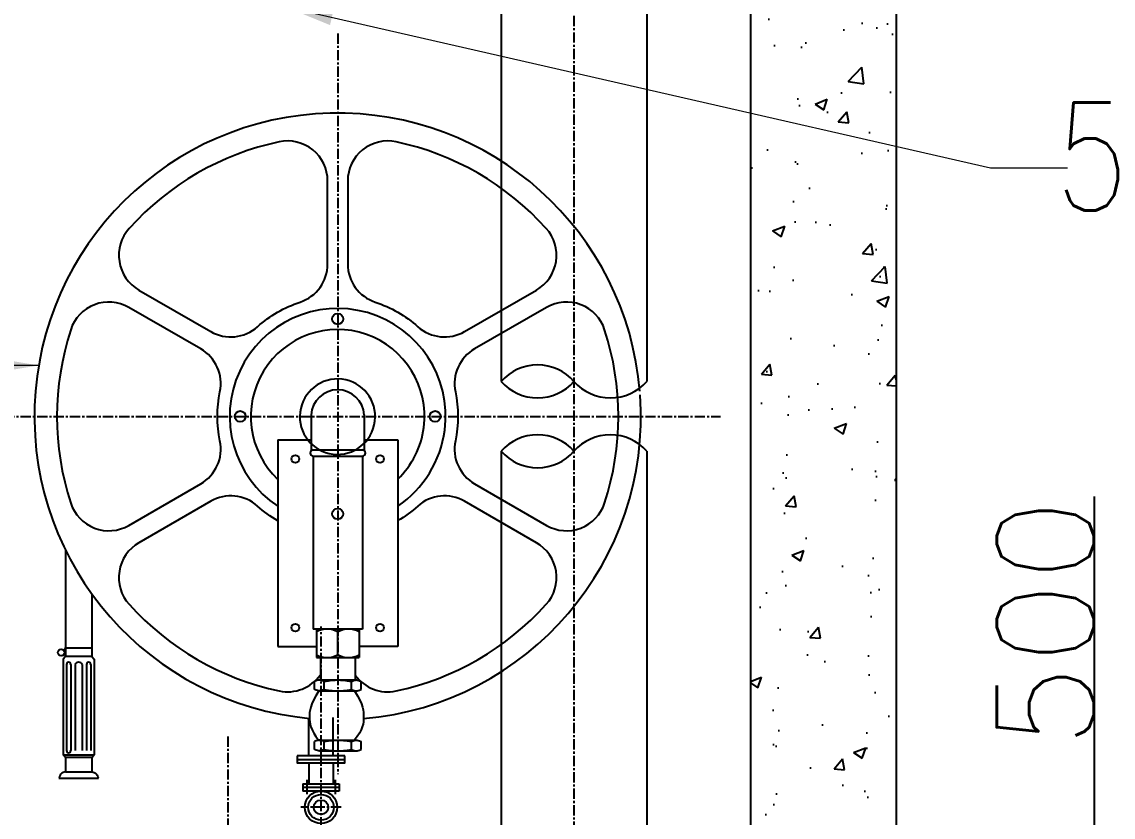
# Model space of a CAD drawing. Header units: millimetres. Extents: x 1706 to 249912, y -487248 to 27192.
# Drawn here: x 172855 to 176227, y -29644 to -27187 of the extents above; entities that cross this region are included whole.
import ezdxf

# ---------------------------------------------------------------- set-up
doc = ezdxf.new("R2010")
doc.units = ezdxf.units.MM
for name, pattern in [('CENTER', [50.8, 31.75, -6.35, 6.35, -6.35]), ('CENTER2', [1.125, 0.75, -0.125, 0.125, -0.125]), ('HIDDEN', [0.375, 0.25, -0.125])]:
    doc.linetypes.add(name, pattern=pattern)
doc.layers.get('Defpoints').update_dxf_attribs({"color": 251})
doc.layers.add('A-DOOR', color=251, linetype='Continuous', lineweight=5)
for name, color, linetype in [('CLGRID', 9, 'CENTER2'), ('COL', 251, 'Continuous'), ('DIMENSION', 8, 'Continuous'), ('FP-DET', 8, 'Continuous'), ('FP-DRAIN', 13, 'Continuous'), ('FP-HYD', 11, 'HIDDEN'), ('FP-TEXT', 7, 'Continuous')]:
    doc.layers.add(name, color=color, linetype=linetype)
doc.styles.add('Arial', font='arial.ttf', dxfattribs={"height": 300})
doc.styles.add('ROMAN', font='romans.shx', dxfattribs={"width": 0.8})
doc.styles.add('RomanS', font='romans__.ttf', dxfattribs={"height": 300})
doc.dimstyles.new('AC-DIM-200', dxfattribs={"dimtxt": 150, "dimasz": 150, "dimexe": 50, "dimexo": 50, "dimgap": 20, "dimtad": 1, "dimtoh": 1, "dimdec": 0, "dimrnd": 5, "dimdsep": 46, "dimtxsty": 'Arial', "dimcen": 2.5, "dimdle": 60, "dimclrd": 7, "dimclre": 7, "dimclrt": 7, "dimadec": 0, "dimazin": 0, "dimtfac": 1, "dimtdec": 0, "dimtmove": 2, "dimatfit": 3, "dimfxl": 1, "dimtolj": 1, "dimtzin": 0, "dimlwd": -1, "dimlwe": -1, "dimarcsym": 0})
doc.dimstyles.new('FDIM', dxfattribs={"dimscale": 100, "dimtxt": 2, "dimasz": 2, "dimexe": 0, "dimexo": 0, "dimgap": 0, "dimtad": 1, "dimdec": 0, "dimrnd": 5, "dimdsep": 46, "dimtxsty": 'RomanS', "dimcen": 0, "dimdle": 150, "dimclrd": 8, "dimclre": 8, "dimclrt": 72, "dimadec": 0, "dimazin": 0, "dimtfac": 1, "dimtdec": 0, "dimtmove": 1, "dimatfit": 3, "dimfxl": 1, "dimtolj": 1, "dimtzin": 0, "dimarcsym": 0})

# ---------------------------------------------------------------- blocks, each defined once
blk = doc.blocks.new('*D87')
at = {"layer": 'Defpoints', "color": 0, "transparency": 16777216}
for p in [(174327.1, -30057.7), (176168.8, -30057.7), (174786.1, -31128.7)]:
    blk.add_point(p, dxfattribs=at)
at = {"layer": 'DIMENSION', "color": 8, "lineweight": -2, "transparency": 16777216}
for p, q in [((176168.8, -30057.7), (176168.8, -28653.8)), ((174327.1, -30057.7), (176168.8, -30057.7)), ((176168.8, -30928.7), (176168.8, -30257.7)), ((174786.1, -31128.7), (176168.8, -31128.7))]:
    blk.add_line(p, q, dxfattribs=at)
at = {"layer": 'DIMENSION', "color": 8, "transparency": 16777216}
for points in [[(176202.1, -30257.7), (176135.4, -30257.7), (176168.8, -30057.7)], [(176135.4, -30928.7), (176202.1, -30928.7), (176168.8, -31128.7)]]:
    blk.add_solid(points, dxfattribs=at)
at = {"layer": 'DIMENSION', "color": 72, "transparency": 16777216, "insert": (176017.4, -29044.7), "char_height": 300, "attachment_point": 5, "rotation": 89.9998, "style": 'RomanS'}
blk.add_mtext('\\A1;500', dxfattribs=at)

msp = doc.modelspace()

# ---------------------------------------------------------------- hatches: boundary and pattern name
at = {"layer": 'FP-DET'}
h = msp.add_hatch(dxfattribs=at)
h.set_pattern_fill('AR-CONC', color=250, scale=54.060413, angle=359.999773, style=0)
h.set_pattern_definition([(49.9998, (150735.32, -34542), (387.7537, -33.9256), [40.5453, -445.9984]), (354.9998, (150735.32, -34542), (-75.008, 406.6385), [32.436, -356.799]), (100.4512, (150767.64, -34544.8), (312.746, 372.7126), [34.458, -379.0403]), (46.184, (150735.3, -34433.86), (576.9546, -89.4826), [60.818, -668.998]), (96.6354, (150783.4, -34441.3), (505.285, 526.61), [51.687, -568.56]), (351.184, (150735.3, -34433.86), (505.284, 526.61), [48.654, -535.198]), (20.9998, (150789.4, -34460.9), (322.6896, -217.6587), [40.5453, -445.9984]), (325.9998, (150789.4, -34460.9), (131.539, 392.0186), [32.436, -356.799]), (71.4512, (150816.27, -34479.03), (454.2285, 174.3595), [34.458, -379.0403]), (37.4998, (150735.32, -34541.98), (6.5744, 179.9638), [0, -352.4739, 0, -362.2048, 0, -358.1502]), (7.4998, (150735.32, -34541.98), (142.2173, 213.22), [0, -206.5108, 0, -344.3648, 0, -136.5025]), (327.4998, (150614.77, -34541.98), (288.5866, -12.1944), [0, -135.151, 0, -421.6712, 0, -559.5253]), (317.4998, (150560.7, -34541.98), (315.273, 54.116), [0, -175.6963, 0, -280.033, 0, -397.344])])
h.paths.add_polyline_path([(175556.528, -24707.576), (175106.024, -24707.574), (175105.989, -33661.704), (175556.492, -33661.706)])

# ---------------------------------------------------------------- linework, layer by layer
at = {"layer": 'CLGRID', "color": 251, "linetype": 'CENTER'}
for p, q in [((174560.914, -24933.188, 6988.33), (174560.88, -33627.049, 6988.33)), ((173830.646, -27222.99, 6988.33), (173830.637, -29511.373, 6988.33)), ((172647.806, -28405.821, 6988.33), (175013.476, -28405.83, 6988.33)), ((173779.163, -29828.491, 6988.33), (173779.167, -29055.503, 6988.33)), ((173491.562, -29394.795, 6988.33), (173491.557, -30729.304, 6988.33)), ((173734.939, -29528.667, 6988.33), (173734.939, -29575.076, 6988.33)), ((173823.39, -29528.668, 6988.33), (173823.39, -29575.076, 6988.33)), ((173841.707, -29613.669, 6988.33), (173716.622, -29613.668, 6988.33))]:
    msp.add_line(p, q, dxfattribs=at)
at = {"layer": 'COL'}
for p, q in [((175106.024, -24707.574, 6988.33), (175105.989, -33661.704, 6988.33)), ((175556.528, -24707.576, 6988.33), (175556.492, -33661.706, 6988.33))]:
    msp.add_line(p, q, dxfattribs=at)
at = {"layer": 'FP-DET', "color": 4}
for p, q in [((173646.023, -28478.745, 6988.33), (173646.02, -29117.29, 6988.33)), ((173646.023, -28478.745, 6988.33), (173749.605, -28478.745, 6988.33)), ((173912.613, -28478.746, 6988.33), (174016.196, -28478.746, 6988.33)), ((174016.196, -28478.746, 6988.33), (174016.193, -29117.291, 6988.33)), ((172989.389, -28818.563, 6988.33), (172989.388, -29148.048, 6988.33)), ((173071.143, -28954.66, 6988.33), (173071.142, -29148.049, 6988.33)), ((173071.142, -29122.49, 6988.33), (172989.388, -29122.489, 6988.33)), ((173646.02, -29117.29, 6988.33), (173765.623, -29117.29, 6988.33)), ((174016.193, -29117.291, 6988.33), (173896.59, -29117.291, 6988.33)), ((172982.773, -29155.749, 6988.33), (172982.772, -29451.913, 6988.33)), ((172989.388, -29148.048, 6988.33), (172982.773, -29155.749, 6988.33)), ((173071.142, -29148.049, 6988.33), (172989.388, -29148.048, 6988.33)), ((173071.142, -29148.049, 6988.33), (173077.756, -29155.749, 6988.33)), ((173077.756, -29155.749, 6988.33), (173077.755, -29451.913, 6988.33)), ((172993.062, -29172.805, 6988.33), (172993.061, -29437.964, 6988.33)), ((173005.731, -29172.805, 6988.33), (173005.73, -29437.964, 6988.33)), ((173019.521, -29172.805, 6988.33), (173019.52, -29437.964, 6988.33)), ((173041.009, -29172.805, 6988.33), (173041.008, -29437.965, 6988.33)), ((173054.798, -29172.805, 6988.33), (173054.797, -29437.965, 6988.33)), ((173067.467, -29172.806, 6988.33), (173067.466, -29437.965, 6988.33)), ((172982.772, -29451.913, 6988.33), (173077.755, -29451.913, 6988.33)), ((172989.387, -29459.613, 6988.33), (172982.772, -29451.913, 6988.33)), ((172989.387, -29459.613, 6988.33), (172989.386, -29504.609, 6988.33)), ((173071.141, -29459.613, 6988.33), (172989.387, -29459.613, 6988.33)), ((173071.141, -29459.613, 6988.33), (173071.14, -29504.609, 6988.33)), ((173071.141, -29459.613, 6988.33), (173077.755, -29451.913, 6988.33)), ((172989.386, -29504.609, 6988.33), (173071.14, -29504.609, 6988.33)), ((172969.413, -29523.339, 6988.33), (173091.114, -29523.339, 6988.33))]:
    msp.add_line(p, q, dxfattribs=at)
at = {"layer": 'FP-DET', "color": 6, "ltscale": 11}
for p, q in [((173758.929, -29249.405, 6988.33), (173758.93, -29224.552, 6988.33)), ((173772.745, -29220.089, 6988.33), (173889.467, -29220.09, 6988.33)), ((173788.52, -29253.868, 6988.33), (173788.52, -29220.089, 6988.33)), ((173873.693, -29253.869, 6988.33), (173873.693, -29220.09, 6988.33)), ((173903.283, -29249.406, 6988.33), (173903.283, -29224.552, 6988.33)), ((173774.322, -29253.868, 6988.33), (173890.576, -29253.869, 6988.33)), ((173772.744, -29405.845, 6988.33), (173889.467, -29405.845, 6988.33)), ((173788.519, -29439.624, 6988.33), (173788.519, -29405.845, 6988.33)), ((173873.692, -29439.624, 6988.33), (173873.692, -29405.845, 6988.33)), ((173758.929, -29435.161, 6988.33), (173758.929, -29410.307, 6988.33)), ((173774.321, -29439.624, 6988.33), (173890.575, -29439.624, 6988.33)), ((173903.282, -29435.161, 6988.33), (173903.282, -29410.308, 6988.33)), ((173852.45, -29454.416, 6988.33), (173705.88, -29454.416, 6988.33)), ((173723.113, -29540.741, 6988.33), (173723.113, -29563.472, 6988.33)), ((173723.113, -29540.741, 6988.33), (173835.216, -29540.742, 6988.33)), ((173835.216, -29540.742, 6988.33), (173835.216, -29563.472, 6988.33)), ((173835.216, -29552.107, 6988.33), (173723.113, -29552.106, 6988.33)), ((173835.216, -29563.472, 6988.33), (173723.113, -29563.472, 6988.33))]:
    msp.add_line(p, q, dxfattribs=at)
at = {"layer": 'FP-DET', "color": 4, "elevation": 6988.33}
for points in [[(174764.483, -28328.387, 2.1430563), (173743.775, -29338.838)], [(173186.327, -27825.175, 0.47710783), (173216.418, -28015.431), (173438.401, -28143.594, 0.32390717), (173582.926, -28128.672, -0.10325213), (173714.48, -28052.72, 0.32390717), (173799.666, -27935.019), (173799.667, -27678.696, 0.47710783), (173649.947, -27557.507, 0.1581635), (173186.327, -27825.175)], [(173861.621, -27678.696), (173861.62, -27935.019, 0.32390717), (173946.805, -28052.721, -0.10325213), (174078.358, -28128.674, 0.32390717), (174222.884, -28143.597), (174444.867, -28015.436, 0.47710783), (174474.959, -27825.18, 0.1581635), (174011.342, -27557.508, 0.47710783), (173861.621, -27678.696)], [(174655.656, -28138.159, 0.47710783), (174475.844, -28069.09), (174253.86, -28197.251, 0.32390717), (174194.52, -28329.874, -0.10325213), (174194.52, -28481.779, 0.32390717), (174253.859, -28614.403), (174475.841, -28742.566, 0.47710783), (174655.654, -28673.499, 0.1581635), (174655.656, -28138.159)], [(174161.535, -28448.145, 1.79822204), (173646.022, -28683.67)], [(174096.935, -28439.883, 1.6293103), (173646.022, -28600.731)], [(173945.865, -28420.562, 5572.88085789), (173945.855, -28420.645)], [(173910.784, -29339.439, 0.40989548), (174765.336, -28339.476)], [(174016.195, -28599.841, 0.17159637), (174096.91, -28440.074)], [(174016.195, -28683.047, 0.21654962), (174161.505, -28448.382)], [(173646.022, -28728.459, -0.0524556), (173582.924, -28682.977, 0.32390717), (173438.398, -28668.053), (173216.415, -28796.214, 0.47710783), (173186.323, -28986.471, 0.1581635), (173649.94, -29254.143, 0.30096092), (173777.221, -29204.071)], [(173884.992, -29205.389, 0.29740678), (174011.336, -29254.144, 0.1581635), (174474.955, -28986.476, 0.47710783), (174444.864, -28796.219), (174222.882, -28668.057, 0.32390717), (174078.356, -28682.979, -0.0517273), (174016.195, -28727.922)]]:
    msp.add_lwpolyline(points, format="xyb", dxfattribs=at)
at = {"layer": 'FP-DET', "color": 4, "elevation": -4192.998}
msp.add_lwpolyline([(173185.439, -28742.561), (173407.422, -28614.4, 0.32390717), (173466.762, -28481.776, -0.10325213), (173466.762, -28329.872, 0.32390717), (173407.424, -28197.247), (173185.441, -28069.085, 0.47710783), (173005.628, -28138.152, 0.1581635), (173005.626, -28673.492, 0.47710783)], format="xyb", close=True, dxfattribs=at)
at = {"layer": 'FP-DET', "color": 4, "elevation": 6988.33}
for points in [[(172980.159, -29126.301), (172985.575, -29129.155), (172987.579, -29127.439), (172988.725, -29124.865), (172989.388, -29120.12)], [(172980.159, -29144.472), (172985.575, -29141.618), (172987.579, -29143.334), (172988.725, -29145.909), (172989.388, -29148.048)], [(172989.386, -29504.609), (172985.664, -29505.103), (172982.032, -29506.495), (172978.613, -29508.652), (172975.533, -29511.44), (172972.913, -29514.724), (172970.877, -29518.371), (172969.549, -29522.247), (172969.413, -29523.339)], [(173071.14, -29504.609), (173074.863, -29505.103), (173078.495, -29506.496), (173081.913, -29508.653), (173084.994, -29511.44), (173087.614, -29514.724), (173089.65, -29518.371), (173090.978, -29522.247), (173091.114, -29523.339)]]:
    msp.add_lwpolyline(points, dxfattribs=at)
at = {"layer": 'FP-DET', "color": 6, "ltscale": 11, "elevation": 6988.33}
for points in [[(173788.52, -29224.731), (173784.008, -29222.686), (173780.422, -29221.225), (173777.415, -29220.349), (173774.641, -29220.057), (173771.752, -29220.349), (173768.401, -29221.225), (173764.243, -29222.686), (173758.93, -29224.731)], [(173788.52, -29224.731), (173802.776, -29222.686), (173814.004, -29221.225), (173823.203, -29220.349), (173831.371, -29220.057), (173839.506, -29220.349), (173848.606, -29221.226), (173859.669, -29222.686), (173873.693, -29224.731)], [(173873.693, -29224.731), (173878.204, -29222.686), (173881.79, -29221.226), (173884.797, -29220.349), (173887.572, -29220.057), (173890.461, -29220.349), (173893.811, -29221.226), (173897.97, -29222.686), (173903.283, -29224.731)], [(173772.427, -29253.868), (173762.994, -29269.36), (173755.871, -29282.645), (173750.737, -29294.059), (173747.271, -29303.933), (173745.153, -29312.602), (173744.062, -29320.4), (173743.677, -29327.66), (173743.677, -29334.715), (173743.847, -29341.867), (173744.391, -29349.284), (173745.617, -29357.102), (173747.833, -29365.458), (173751.349, -29374.488), (173756.474, -29384.328), (173763.516, -29395.113), (173772.784, -29406.981)], [(173788.52, -29249.227), (173784.008, -29251.272), (173780.422, -29252.732), (173777.415, -29253.608), (173774.64, -29253.9), (173771.751, -29253.608), (173768.401, -29252.732), (173764.243, -29251.271), (173758.929, -29249.227)], [(173788.52, -29249.227), (173802.776, -29251.272), (173814.004, -29252.732), (173823.203, -29253.609), (173831.371, -29253.901), (173839.506, -29253.609), (173848.606, -29252.732), (173859.668, -29251.272), (173873.693, -29249.227)], [(173873.693, -29249.227), (173878.204, -29251.272), (173881.79, -29252.732), (173884.797, -29253.609), (173887.572, -29253.901), (173890.461, -29253.609), (173893.811, -29252.733), (173897.97, -29251.272), (173903.283, -29249.227)], [(173882.147, -29253.869), (173891.58, -29269.36), (173898.703, -29282.646), (173903.837, -29294.059), (173907.303, -29303.934), (173909.421, -29312.603), (173910.512, -29320.401), (173910.897, -29327.66), (173910.896, -29334.716), (173910.726, -29341.867), (173910.183, -29349.284), (173908.957, -29357.103), (173906.74, -29365.459), (173903.224, -29374.488), (173898.099, -29384.328), (173891.057, -29395.114), (173881.79, -29406.981)], [(173788.519, -29410.486), (173784.007, -29408.441), (173780.421, -29406.981), (173777.415, -29406.105), (173774.64, -29405.812), (173771.751, -29406.105), (173768.4, -29406.981), (173764.242, -29408.441), (173758.929, -29410.486)], [(173788.519, -29410.486), (173802.775, -29408.442), (173814.003, -29406.981), (173823.203, -29406.105), (173831.37, -29405.813), (173839.505, -29406.105), (173848.605, -29406.981), (173859.668, -29408.442), (173873.692, -29410.487)], [(173873.692, -29410.487), (173878.204, -29408.442), (173881.79, -29406.981), (173884.796, -29406.105), (173887.571, -29405.813), (173890.46, -29406.105), (173893.811, -29406.981), (173897.969, -29408.442), (173903.282, -29410.487)], [(173788.519, -29434.982), (173784.007, -29437.027), (173780.421, -29438.488), (173777.414, -29439.364), (173774.64, -29439.656), (173771.751, -29439.364), (173768.4, -29438.488), (173764.242, -29437.027), (173758.929, -29434.982)], [(173788.519, -29434.982), (173802.775, -29437.027), (173814.003, -29438.488), (173823.202, -29439.364), (173831.37, -29439.656), (173839.505, -29439.364), (173848.605, -29438.488), (173859.668, -29437.027), (173873.692, -29434.983)], [(173873.692, -29434.983), (173878.204, -29437.027), (173881.789, -29438.488), (173884.796, -29439.364), (173887.571, -29439.656), (173890.46, -29439.364), (173893.81, -29438.488), (173897.969, -29437.028), (173903.282, -29434.983)], [(173705.88, -29454.416), (173705.88, -29476.802), (173852.45, -29476.803), (173852.45, -29454.416)], [(173705.88, -29465.609), (173852.45, -29465.609)]]:
    msp.add_lwpolyline(points, dxfattribs=at)
at = {"layer": 'FP-DET', "color": 4}
for centre, radius in [((173830.642, -28104.656, 6988.33), 16.825), ((173529.472, -28405.824, 6988.33), 16.825), ((174131.811, -28405.827, 6988.33), 16.825), ((173699.835, -28537.378, 6988.33), 11.907), ((173961.447, -28537.379, 6988.33), 11.907), ((173830.64, -28706.995, 6988.33), 16.825), ((173699.833, -29058.657, 6988.33), 11.907), ((173961.445, -29058.658, 6988.33), 11.907), ((172976.058, -29135.387, 6988.33), 9.968)]:
    msp.add_circle(centre, radius, dxfattribs=at)
at = {"layer": 'FP-DET', "color": 6, "ltscale": 11}
for radius in [50.201, 39.687, 22.459]:
    msp.add_circle((173779.164, -29613.668, 6988.33), radius, dxfattribs=at)
at = {"layer": 'FP-DET', "color": 4}
for centre, radius, start, end in [((172999.397, -29171.949, 6988.33), 6.392, 352.304353, 187.695193), ((173030.265, -29177.145, 6988.33), 11.587, 21.992961, 158.006585), ((173061.133, -29171.95, 6988.33), 6.392, 352.304353, 187.695193), ((172999.396, -29438.82, 6988.33), 6.392, 172.304353, 7.695193)]:
    msp.add_arc(centre, radius, start, end, dxfattribs=at)
at = {"layer": 'FP-DRAIN', "ltscale": 11}
for p, q in [((173748.669, -28401.303, 6988.33), (173748.668, -28508.75, 6988.33)), ((173912.614, -28401.304, 6988.33), (173912.613, -28508.75, 6988.33)), ((173755.193, -28528.297, 6988.33), (173755.191, -29063.056, 6988.33)), ((173755.193, -28509.6, 6988.33), (173907.025, -28509.6, 6988.33)), ((173755.193, -28528.297, 6988.33), (173907.024, -28528.298, 6988.33)), ((173907.024, -28528.298, 6988.33), (173907.022, -29063.057, 6988.33)), ((173907.022, -29063.057, 6988.33), (173755.191, -29063.056, 6988.33)), ((173765.623, -29063.056, 6988.33), (173765.623, -29151.184, 6988.33)), ((173896.59, -29063.057, 6988.33), (173896.59, -29151.185, 6988.33)), ((173831.107, -29142.241, 6988.33), (173831.107, -29072, 6988.33)), ((173765.623, -29151.184, 6988.33), (173896.59, -29151.185, 6988.33)), ((173777.221, -29151.184, 6988.33), (173777.221, -29220.089, 6988.33)), ((173884.992, -29151.185, 6988.33), (173884.992, -29220.09, 6988.33)), ((173741.623, -29454.416, 6988.33), (173741.623, -29338.635, 6988.33)), ((173816.707, -29454.416, 6988.33), (173816.707, -29335.895, 6988.33)), ((173741.623, -29476.802, 6988.33), (173741.623, -29540.741, 6988.33)), ((173816.707, -29476.802, 6988.33), (173816.707, -29540.741, 6988.33))]:
    msp.add_line(p, q, dxfattribs=at)
for centre, radius, start, end in [((173830.641, -28405.825, 6988.33), 82.097, 3.157033, 176.842512), ((173755.193, -28518.949, 6988.33), 9.349, 89.999773, 269.999773), ((173907.025, -28518.949, 6988.33), 9.349, 269.999773, 89.999773), ((173797.959, -29128.378, 6988.33), 65.401, 59.546124, 119.631459), ((173864.254, -29128.378, 6988.33), 65.401, 60.368086, 120.453422), ((173797.959, -29085.863, 6988.33), 65.401, 240.368086, 300.453422), ((173864.255, -29085.863, 6988.33), 65.401, 239.546124, 299.631459)]:
    msp.add_arc(centre, radius, start, end, dxfattribs=at)
at = {"layer": 'FP-HYD', "color": 1, "linetype": 'Continuous', "ltscale": 20}
for p, q in [((174786.164, -25375.233, 6988.33), (174786.153, -28297.896, 6988.33)), ((174335.656, -26621.259, 6988.33), (174335.649, -28297.895, 6988.33)), ((174335.648, -28513.619, 6988.33), (174335.643, -29907.505, 6988.33)), ((174786.152, -28513.621, 6988.33), (174786.132, -33439.757, 6988.33))]:
    msp.add_line(p, q, dxfattribs=at)
for centre, start, end in [((174448.275, -28397.03, 6988.33), 41.354485, 138.645061), ((174448.275, -28198.76, 6988.33), 221.354485, 318.645061), ((174673.527, -28198.761, 6988.33), 221.354485, 318.645061), ((174448.274, -28612.755, 6988.33), 41.354485, 138.645061), ((174673.525, -28612.756, 6988.33), 41.354485, 138.645061), ((174448.274, -28414.485, 6988.33), 221.354485, 318.645061)]:
    msp.add_arc(centre, 150.041, start, end, dxfattribs=at)

# ---------------------------------------------------------------- texts
at = {"layer": 'FP-TEXT', "style": 'ROMAN', "width": 0.8}
msp.add_text('50%%C BALL VALVE', height=333.33333, rotation=359.999773, dxfattribs=at).set_placement((176047.326, -27769.604, 6988.299))

# ---------------------------------------------------------------- dimensions: what is measured, and where the dimension line sits
at = {"layer": 'DIMENSION'}
dim = msp.add_linear_dim(base=(176168.757, -30057.681, 6988.33), p1=(174786.141, -31128.691, 6988.33), p2=(174327.071, -30057.673, 6988.33), angle=89.999773, text='500', dimstyle='FDIM', dxfattribs=at)
dim.commit()
dim.dimension.update_dxf_attribs({"geometry": '*D87', "text_midpoint": (176168.761, -29044.652, 6988.33), "dimtype": 160})

# ---------------------------------------------------------------- leaders
at = {"layer": 'A-DOOR', "color": 0}
for points in [[(173666.369, -27139.335, -4192.998), (175847.784, -27637.747, -4192.998), (176085.855, -27637.748, -4192.998)], [(172906.925, -28248.325, -4192.998), (169123.512, -28248.31, -4192.998)]]:
    msp.add_leader(points, dimstyle='AC-DIM-200', dxfattribs=at)

doc.saveas('drawing.dxf')
